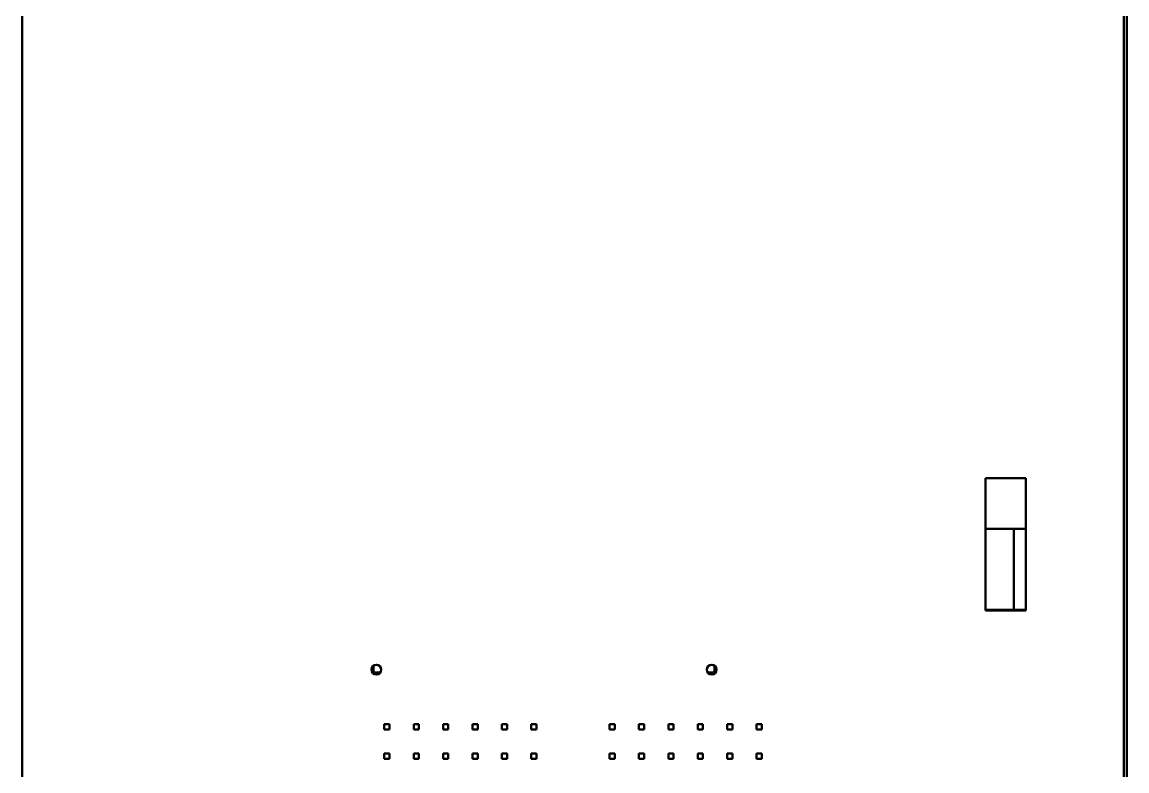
# Model space of a CAD drawing. Header units: millimetres. Extents: x 0 to 71, y -13 to 180.
# Drawn here: x -0.1 to 71.5, y 82.9 to 131.5 of the extents above; entities that cross this region are included whole.
import ezdxf

# ---------------------------------------------------------------- set-up
doc = ezdxf.new("R2010")
doc.units = ezdxf.units.MM
doc.layers.add('Visible (ANSI)', color=7, linetype='Continuous', lineweight=50)

msp = doc.modelspace()

# ---------------------------------------------------------------- linework, layer by layer
at = {"layer": 'Visible (ANSI)'}
for p, q in [((-0.114, 10.395), (-0.114, 179.724)), ((71.285, 179.724), (71.285, 10.395)), ((71.477, 0), (71.477, 179.878)), ((62.319, 93.314), (62.319, 101.883)), ((62.319, 101.883), (64.937, 101.883)), ((64.937, 101.883), (64.937, 93.314)), ((62.319, 98.599), (64.937, 98.599)), ((64.143, 93.35), (64.143, 98.599)), ((62.319, 93.35), (64.937, 93.35)), ((64.937, 93.314), (62.319, 93.314)), ((22.664, 89.317), (22.664, 89.739)), ((44.752, 89.739), (44.752, 89.317)), ((22.612, 89.265), (22.664, 89.317)), ((22.63, 89.247), (22.682, 89.299)), ((23.104, 89.299), (22.682, 89.299)), ((44.734, 89.299), (44.312, 89.299)), ((44.786, 89.247), (44.734, 89.299)), ((44.804, 89.265), (44.752, 89.317)), ((23.357, 85.601), (23.357, 85.939)), ((23.357, 85.939), (23.695, 85.939)), ((23.695, 85.939), (23.695, 85.601)), ((25.261, 85.601), (25.261, 85.939)), ((25.261, 85.939), (25.599, 85.939)), ((25.599, 85.939), (25.599, 85.601)), ((27.165, 85.601), (27.165, 85.939)), ((27.165, 85.939), (27.503, 85.939)), ((27.503, 85.939), (27.503, 85.601)), ((29.07, 85.601), (29.07, 85.939)), ((29.07, 85.939), (29.407, 85.939)), ((29.407, 85.939), (29.407, 85.601)), ((30.974, 85.601), (30.974, 85.939)), ((30.974, 85.939), (31.311, 85.939)), ((31.311, 85.939), (31.311, 85.601)), ((32.878, 85.601), (32.878, 85.939)), ((32.878, 85.939), (33.215, 85.939)), ((33.215, 85.939), (33.215, 85.601)), ((37.955, 85.601), (37.955, 85.939)), ((37.955, 85.939), (38.293, 85.939)), ((38.293, 85.939), (38.293, 85.601)), ((39.859, 85.601), (39.859, 85.939)), ((39.859, 85.939), (40.197, 85.939)), ((40.197, 85.939), (40.197, 85.601)), ((41.764, 85.601), (41.764, 85.939)), ((41.764, 85.939), (42.101, 85.939)), ((42.101, 85.939), (42.101, 85.601)), ((43.668, 85.601), (43.668, 85.939)), ((43.668, 85.939), (44.005, 85.939)), ((44.005, 85.939), (44.005, 85.601)), ((45.572, 85.601), (45.572, 85.939)), ((45.572, 85.939), (45.909, 85.939)), ((45.909, 85.939), (45.909, 85.601)), ((47.476, 85.601), (47.476, 85.939)), ((47.476, 85.939), (47.813, 85.939)), ((47.813, 85.939), (47.813, 85.601)), ((23.695, 85.601), (23.357, 85.601)), ((25.599, 85.601), (25.261, 85.601)), ((27.503, 85.601), (27.165, 85.601)), ((29.407, 85.601), (29.07, 85.601)), ((31.311, 85.601), (30.974, 85.601)), ((33.215, 85.601), (32.878, 85.601)), ((38.293, 85.601), (37.955, 85.601)), ((40.197, 85.601), (39.859, 85.601)), ((42.101, 85.601), (41.764, 85.601)), ((44.005, 85.601), (43.668, 85.601)), ((45.909, 85.601), (45.572, 85.601)), ((47.813, 85.601), (47.476, 85.601)), ((23.357, 83.697), (23.357, 84.035)), ((23.357, 84.035), (23.695, 84.035)), ((23.695, 84.035), (23.695, 83.697)), ((25.261, 83.697), (25.261, 84.035)), ((25.261, 84.035), (25.599, 84.035)), ((25.599, 84.035), (25.599, 83.697)), ((27.165, 83.697), (27.165, 84.035)), ((27.165, 84.035), (27.503, 84.035)), ((27.503, 84.035), (27.503, 83.697)), ((29.07, 83.697), (29.07, 84.035)), ((29.07, 84.035), (29.407, 84.035)), ((29.407, 84.035), (29.407, 83.697)), ((30.974, 83.697), (30.974, 84.035)), ((30.974, 84.035), (31.311, 84.035)), ((31.311, 84.035), (31.311, 83.697)), ((32.878, 83.697), (32.878, 84.035)), ((32.878, 84.035), (33.215, 84.035)), ((33.215, 84.035), (33.215, 83.697)), ((37.955, 83.697), (37.955, 84.035)), ((37.955, 84.035), (38.293, 84.035)), ((38.293, 84.035), (38.293, 83.697)), ((39.859, 83.697), (39.859, 84.035)), ((39.859, 84.035), (40.197, 84.035)), ((40.197, 84.035), (40.197, 83.697)), ((41.764, 83.697), (41.764, 84.035)), ((41.764, 84.035), (42.101, 84.035)), ((42.101, 84.035), (42.101, 83.697)), ((43.668, 83.697), (43.668, 84.035)), ((43.668, 84.035), (44.005, 84.035)), ((44.005, 84.035), (44.005, 83.697)), ((45.572, 83.697), (45.572, 84.035)), ((45.572, 84.035), (45.909, 84.035)), ((45.909, 84.035), (45.909, 83.697)), ((47.476, 83.697), (47.476, 84.035)), ((47.476, 84.035), (47.813, 84.035)), ((47.813, 84.035), (47.813, 83.697)), ((23.695, 83.697), (23.357, 83.697)), ((25.599, 83.697), (25.261, 83.697)), ((27.503, 83.697), (27.165, 83.697)), ((29.407, 83.697), (29.07, 83.697)), ((31.311, 83.697), (30.974, 83.697)), ((33.215, 83.697), (32.878, 83.697)), ((38.293, 83.697), (37.955, 83.697)), ((40.197, 83.697), (39.859, 83.697)), ((42.101, 83.697), (41.764, 83.697)), ((44.005, 83.697), (43.668, 83.697)), ((45.909, 83.697), (45.572, 83.697)), ((47.813, 83.697), (47.476, 83.697))]:
    msp.add_line(p, q, dxfattribs=at)
for centre in [(22.844, 89.48), (44.571, 89.48)]:
    msp.add_circle(centre, 0.316, dxfattribs=at)

doc.saveas('drawing.dxf')
